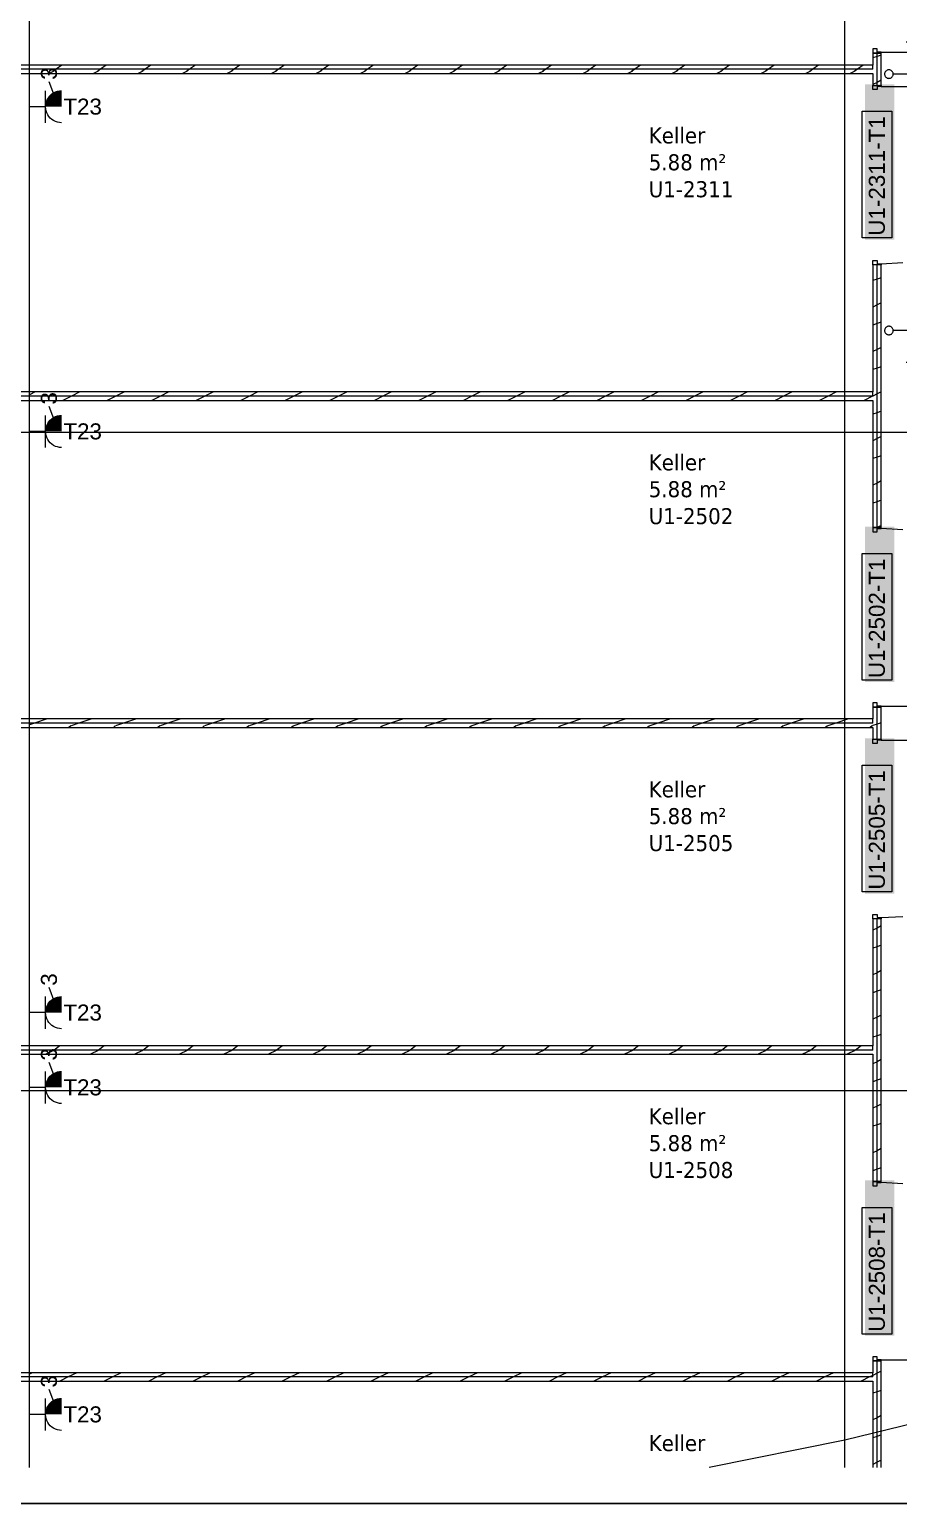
# Model space of a CAD drawing. Extents: x -1067 to 613, y -179 to 712.
# Drawn here: x 21.2 to 102.5, y -174.5 to -36.5 of the extents above; entities that cross this region are included whole.
import ezdxf
from ezdxf.lldxf.tags import DXFTag

# ---------------------------------------------------------------- set-up
doc = ezdxf.new("R2010")
doc.units = 0
doc.layers.get('0').update_dxf_attribs({"lineweight": 13})
for name, color, linetype, lineweight in [('A-AREA-____-IDEN', 7, 'Continuous', 5), ('A-DOOR-____-IDEN', 7, 'Continuous', 5), ('A-DOOR-FRAM-MCUT', 7, 'Continuous', 9), ('A-DOOR-OPNG-OTLN', 7, 'Continuous', 9), ('A-WALL-____-MCUT', 7, 'Continuous', 35), ('A-WALL-____-PATT', 7, 'Continuous', 35), ('A-WALL-FNSH-MCUT', 7, 'Continuous', 35), ('S-GRID-____-OTLN', 7, 'Continuous', 5)]:
    doc.layers.add(name, color=color, linetype=linetype, lineweight=lineweight)
for name, color, linetype, lineweight, true_color in [('EL01_WAN_Kraft', 1, 'Continuous', 13, 0xff0000), ('EL01_WAN_Leitung_Licht', 7, 'Continuous', 13, 0x0080ff), ('EL01_WAN_Leuchten', 7, 'Continuous', 13, 0x0080ff)]:
    doc.layers.add(name, color=color, linetype=linetype, lineweight=lineweight, true_color=true_color)
doc.styles.get("Standard").update_dxf_attribs({"font": 'arial.ttf'})
tags = doc.linetypes.add('_Rasterlinie_', pattern=[0.375, 0.2, -0.05, 0.075, -0.05]).pattern_tags.tags
tags[10:11] = [DXFTag(74, 4), DXFTag(75, 0), DXFTag(340, '0'), DXFTag(46, 1.0), DXFTag(50, 0.0), DXFTag(44, 0.0), DXFTag(45, 0.0)]
tags[8:9] = [DXFTag(74, 4), DXFTag(75, 0), DXFTag(340, '0'), DXFTag(46, 1.0), DXFTag(50, 0.0), DXFTag(44, 0.0), DXFTag(45, 0.0)]
tags[6:7] = [DXFTag(74, 4), DXFTag(75, 0), DXFTag(340, '0'), DXFTag(46, 1.0), DXFTag(50, 0.0), DXFTag(44, 0.0), DXFTag(45, 0.0)]
tags[4:5] = [DXFTag(74, 4), DXFTag(75, 0), DXFTag(340, '0'), DXFTag(46, 1.0), DXFTag(50, 0.0), DXFTag(44, 0.0), DXFTag(45, 0.0)]

# ---------------------------------------------------------------- blocks, each defined once
blk = doc.blocks.new('Referenz-A0UJ3194XE', base_point=(-1062.18, -175.86))
at = {"layer": 'A-DOOR-____-IDEN', "color": 0, "linetype": 'Continuous', "ltscale": 0.13}
for p, q in [((99.11, -56.04), (99.11, -44.2)), ((99.11, -44.2), (101.89, -44.2)), ((101.89, -44.2), (101.89, -56.04)), ((101.89, -56.04), (99.11, -56.04)), ((99.11, -97.43), (99.11, -85.59)), ((99.11, -85.59), (101.89, -85.59)), ((101.89, -85.59), (101.89, -97.43)), ((101.89, -97.43), (99.11, -97.43)), ((99.11, -117.23), (99.11, -105.39)), ((99.11, -105.39), (101.89, -105.39)), ((101.89, -105.39), (101.89, -117.23)), ((101.89, -117.23), (99.11, -117.23)), ((99.11, -158.61), (99.11, -146.77)), ((99.11, -146.77), (101.89, -146.77)), ((101.89, -146.77), (101.89, -158.61)), ((101.89, -158.61), (99.11, -158.61))]:
    blk.add_line(p, q, dxfattribs=at)
at = {"layer": 'A-DOOR-____-IDEN', "color": 7, "linetype": 'Continuous', "ltscale": 0.13, "true_color": 0xffffff}
for points in [[(99.36, -56.22), (102.11, -56.22), (99.36, -41.68)], [(102.11, -56.22), (99.36, -41.68), (102.11, -41.68)], [(99.36, -97.6), (102.11, -97.6), (99.36, -83.06)], [(102.11, -97.6), (99.36, -83.06), (102.11, -83.06)], [(99.36, -117.4), (102.11, -117.4), (99.36, -102.86)], [(102.11, -117.4), (99.36, -102.86), (102.11, -102.86)], [(99.36, -158.78), (102.11, -158.78), (99.36, -144.24)], [(102.11, -158.78), (99.36, -144.24), (102.11, -144.24)]]:
    blk.add_solid(points, dxfattribs=at)
at = {"layer": 'A-DOOR-FRAM-MCUT', "color": 0, "linetype": 'Continuous', "ltscale": 0.13}
for p, q in [((100.5, -38.37), (100.1, -38.37)), ((100.1, -38.37), (100.1, -38.77)), ((100.5, -38.67), (100.5, -38.37)), ((100.1, -38.77), (100.9, -38.77)), ((100.9, -38.67), (100.5, -38.67)), ((100.9, -38.77), (100.9, -38.67)), ((100.1, -41.77), (100.9, -41.77)), ((100.1, -42.17), (100.1, -41.77)), ((100.5, -42.17), (100.1, -42.17)), ((100.5, -41.87), (100.5, -42.17)), ((100.9, -41.87), (100.5, -41.87)), ((100.9, -41.77), (100.9, -41.87)), ((100.1, -58.17), (100.5, -58.17)), ((100.1, -58.57), (100.1, -58.17)), ((100.9, -58.57), (100.1, -58.57)), ((100.5, -58.17), (100.5, -58.47)), ((100.5, -58.47), (100.9, -58.47)), ((100.9, -58.47), (100.9, -58.57)), ((100.9, -83.15), (100.1, -83.15)), ((100.1, -83.15), (100.1, -83.55)), ((100.1, -83.55), (100.5, -83.55)), ((100.5, -83.55), (100.5, -83.25)), ((100.5, -83.25), (100.9, -83.25)), ((100.9, -83.25), (100.9, -83.15)), ((100.5, -99.55), (100.1, -99.55)), ((100.1, -99.55), (100.1, -99.95)), ((100.1, -99.95), (100.9, -99.95)), ((100.5, -99.85), (100.5, -99.55)), ((100.9, -99.85), (100.5, -99.85)), ((100.9, -99.95), (100.9, -99.85)), ((100.1, -102.95), (100.9, -102.95)), ((100.1, -103.35), (100.1, -102.95)), ((100.5, -103.35), (100.1, -103.35)), ((100.5, -103.05), (100.5, -103.35)), ((100.9, -103.05), (100.5, -103.05)), ((100.9, -102.95), (100.9, -103.05)), ((100.1, -119.35), (100.5, -119.35)), ((100.1, -119.75), (100.1, -119.35)), ((100.9, -119.75), (100.1, -119.75)), ((100.5, -119.35), (100.5, -119.65)), ((100.5, -119.65), (100.9, -119.65)), ((100.9, -119.65), (100.9, -119.75)), ((100.9, -144.33), (100.1, -144.33)), ((100.1, -144.33), (100.1, -144.73)), ((100.1, -144.73), (100.5, -144.73)), ((100.5, -144.73), (100.5, -144.43)), ((100.5, -144.43), (100.9, -144.43)), ((100.9, -144.43), (100.9, -144.33)), ((100.5, -160.73), (100.1, -160.73)), ((100.1, -160.73), (100.1, -161.13)), ((100.1, -161.13), (100.9, -161.13)), ((100.5, -161.03), (100.5, -160.73)), ((100.9, -161.03), (100.5, -161.03)), ((100.9, -161.13), (100.9, -161.03))]:
    blk.add_line(p, q, dxfattribs=at)
at = {"layer": 'A-DOOR-OPNG-OTLN', "color": 0, "linetype": 'Continuous', "ltscale": 0.13}
for p, q in [((100.9, -38.67), (117.5, -38.67)), ((100.9, -41.87), (117.5, -41.87)), ((100.9, -58.47), (102.9, -58.35)), ((102.9, -83.37), (100.9, -83.25)), ((100.9, -99.85), (117.5, -99.85)), ((100.9, -103.05), (117.5, -103.05)), ((100.9, -119.65), (102.9, -119.53)), ((102.9, -144.55), (100.9, -144.43)), ((100.9, -161.03), (117.5, -161.03))]:
    blk.add_line(p, q, dxfattribs=at)
at = {"layer": 'A-WALL-____-MCUT', "color": 0, "linetype": 'Continuous', "lineweight": 9, "ltscale": 0.13}
for p, q in [((100.1, -40.27), (100.1, -39.87)), ((100.5, -41.77), (100.5, -38.77)), ((100.1, -40.27), (-54.3, -40.27)), ((100.5, -83.15), (100.5, -58.57)), ((100.1, -70.86), (-49.4, -70.86)), ((100.1, -70.86), (100.1, -70.46)), ((100.5, -102.95), (100.5, -99.95)), ((100.1, -101.45), (-54.3, -101.45)), ((100.1, -101.45), (100.1, -101.05)), ((100.5, -144.33), (100.5, -119.75)), ((100.1, -132.04), (-49.4, -132.04)), ((100.1, -132.04), (100.1, -131.64)), ((100.5, -171.09), (100.5, -161.13)), ((100.1, -162.63), (-54.7, -162.63)), ((100.1, -162.63), (100.1, -162.23))]:
    blk.add_line(p, q, dxfattribs=at)
at = {"layer": 'A-WALL-____-PATT', "color": 0, "linetype": 'Continuous', "lineweight": 9, "ltscale": 0.13}
for p, q in [((24.22, -39.87), (23.69, -40.27)), ((28.39, -39.87), (27.85, -40.27)), ((32.55, -39.87), (32.02, -40.27)), ((36.72, -39.87), (36.18, -40.27)), ((40.88, -39.87), (40.35, -40.27)), ((45.05, -39.87), (44.51, -40.27)), ((49.21, -39.87), (48.68, -40.27)), ((53.38, -39.87), (52.84, -40.27)), ((57.54, -39.87), (57.01, -40.27)), ((61.71, -39.87), (61.17, -40.27)), ((65.87, -39.87), (65.34, -40.27)), ((70.04, -39.87), (69.5, -40.27)), ((74.2, -39.87), (73.67, -40.27)), ((78.37, -39.87), (77.83, -40.27)), ((82.53, -39.87), (82, -40.27)), ((86.7, -39.87), (86.16, -40.27)), ((90.86, -39.87), (90.33, -40.27)), ((95.03, -39.87), (94.49, -40.27)), ((99.19, -39.87), (98.66, -40.27)), ((100.5, -39.08), (100.1, -39.21)), ((100.9, -38.95), (100.5, -39.08)), ((23.47, -40.45), (23.03, -40.67)), ((23.69, -40.27), (23.39, -40.49)), ((27.63, -40.45), (27.19, -40.67)), ((27.85, -40.27), (27.56, -40.49)), ((31.8, -40.45), (31.36, -40.67)), ((32.02, -40.27), (31.72, -40.49)), ((35.96, -40.45), (35.52, -40.67)), ((36.18, -40.27), (35.89, -40.49)), ((40.13, -40.45), (39.69, -40.67)), ((40.35, -40.27), (40.06, -40.49)), ((44.29, -40.45), (43.85, -40.67)), ((44.51, -40.27), (44.22, -40.49)), ((48.46, -40.45), (48.02, -40.67)), ((48.68, -40.27), (48.39, -40.49)), ((52.62, -40.45), (52.18, -40.67)), ((52.84, -40.27), (52.55, -40.49)), ((56.79, -40.45), (56.35, -40.67)), ((57.01, -40.27), (56.72, -40.49)), ((60.95, -40.45), (60.51, -40.67)), ((61.17, -40.27), (60.88, -40.49)), ((65.12, -40.45), (64.68, -40.67)), ((65.34, -40.27), (65.05, -40.49)), ((69.28, -40.45), (68.84, -40.67)), ((69.5, -40.27), (69.21, -40.49)), ((73.45, -40.45), (73, -40.67)), ((73.67, -40.27), (73.38, -40.49)), ((77.61, -40.45), (77.17, -40.67)), ((77.83, -40.27), (77.54, -40.49)), ((81.77, -40.45), (81.33, -40.67)), ((82, -40.27), (81.71, -40.49)), ((85.94, -40.45), (85.5, -40.67)), ((86.16, -40.27), (85.87, -40.49)), ((90.1, -40.45), (89.66, -40.67)), ((90.33, -40.27), (90.04, -40.49)), ((94.27, -40.45), (93.83, -40.67)), ((94.49, -40.27), (94.2, -40.49)), ((98.43, -40.45), (97.99, -40.67)), ((98.66, -40.27), (98.37, -40.49)), ((100.9, -41.3), (100.5, -41.5)), ((100.5, -41.5), (100.1, -41.7)), ((100.5, -59.9), (100.1, -60.04)), ((100.9, -59.77), (100.5, -59.9)), ((100.5, -62.32), (100.1, -62.52)), ((100.9, -62.12), (100.5, -62.32)), ((100.5, -64.07), (100.1, -64.2)), ((100.9, -63.93), (100.5, -64.07)), ((100.5, -66.49), (100.1, -66.69)), ((100.9, -66.29), (100.5, -66.49)), ((100.5, -68.23), (100.1, -68.37)), ((100.9, -68.1), (100.5, -68.23)), ((21.75, -70.46), (21.2, -70.74)), ((25.12, -70.86), (24.32, -71.26)), ((25.92, -70.46), (25.12, -70.86)), ((29.28, -70.86), (28.48, -71.26)), ((30.08, -70.46), (29.28, -70.86)), ((33.45, -70.86), (32.65, -71.26)), ((34.25, -70.46), (33.45, -70.86)), ((37.61, -70.86), (36.81, -71.26)), ((38.41, -70.46), (37.61, -70.86)), ((41.78, -70.86), (40.98, -71.26)), ((42.58, -70.46), (41.78, -70.86)), ((45.94, -70.86), (45.14, -71.26)), ((46.74, -70.46), (45.94, -70.86)), ((50.11, -70.86), (49.31, -71.26)), ((50.91, -70.46), (50.11, -70.86)), ((54.27, -70.86), (53.47, -71.26)), ((55.07, -70.46), (54.27, -70.86)), ((58.44, -70.86), (57.64, -71.26)), ((59.24, -70.46), (58.44, -70.86)), ((62.6, -70.86), (61.8, -71.26)), ((63.4, -70.46), (62.6, -70.86)), ((66.77, -70.86), (65.97, -71.26)), ((67.57, -70.46), (66.77, -70.86)), ((70.93, -70.86), (70.13, -71.26)), ((71.73, -70.46), (70.93, -70.86)), ((75.1, -70.86), (74.3, -71.26)), ((75.9, -70.46), (75.1, -70.86)), ((79.26, -70.86), (78.46, -71.26)), ((80.06, -70.46), (79.26, -70.86)), ((83.43, -70.86), (82.63, -71.26)), ((84.23, -70.46), (83.43, -70.86)), ((87.59, -70.86), (86.79, -71.26)), ((88.39, -70.46), (87.59, -70.86)), ((91.76, -70.86), (90.96, -71.26)), ((92.56, -70.46), (91.76, -70.86)), ((95.92, -70.86), (95.12, -71.26)), ((96.72, -70.46), (95.92, -70.86)), ((100.09, -70.86), (99.29, -71.26)), ((100.1, -70.85), (100.09, -70.86)), ((100.5, -70.65), (100.1, -70.85)), ((100.9, -70.45), (100.5, -70.65)), ((100.5, -72.4), (100.1, -72.53)), ((100.9, -72.26), (100.5, -72.4)), ((100.5, -74.82), (100.1, -75.02)), ((100.9, -74.62), (100.5, -74.82)), ((100.5, -76.56), (100.1, -76.7)), ((100.9, -76.43), (100.5, -76.56)), ((100.5, -78.98), (100.1, -79.18)), ((100.9, -78.78), (100.5, -78.98)), ((100.5, -80.73), (100.1, -80.86)), ((100.9, -80.59), (100.5, -80.73)), ((100.5, -83.15), (100.49, -83.15)), ((100.9, -82.95), (100.5, -83.15)), ((100.21, -99.95), (100.1, -100.01)), ((21.67, -101.45), (21.2, -101.61)), ((22.87, -101.05), (21.67, -101.45)), ((25.07, -101.71), (24.88, -101.85)), ((25.83, -101.45), (25.1, -101.7)), ((27.03, -101.05), (25.83, -101.45)), ((29.23, -101.71), (29.05, -101.85)), ((30, -101.45), (29.26, -101.7)), ((31.2, -101.05), (30, -101.45)), ((33.4, -101.71), (33.21, -101.85)), ((34.16, -101.45), (33.43, -101.7)), ((35.36, -101.05), (34.16, -101.45)), ((37.56, -101.71), (37.38, -101.85)), ((38.33, -101.45), (37.59, -101.7)), ((39.53, -101.05), (38.33, -101.45)), ((41.73, -101.71), (41.54, -101.85)), ((42.49, -101.45), (41.76, -101.7)), ((43.69, -101.05), (42.49, -101.45)), ((45.89, -101.71), (45.71, -101.85)), ((46.66, -101.45), (45.92, -101.7)), ((47.86, -101.05), (46.66, -101.45)), ((50.06, -101.71), (49.87, -101.85)), ((50.82, -101.45), (50.09, -101.7)), ((52.02, -101.05), (50.82, -101.45)), ((54.22, -101.71), (54.04, -101.85)), ((54.99, -101.45), (54.25, -101.7)), ((56.19, -101.05), (54.99, -101.45)), ((58.39, -101.71), (58.2, -101.85)), ((59.15, -101.45), (58.42, -101.7)), ((60.35, -101.05), (59.15, -101.45)), ((62.55, -101.71), (62.37, -101.85)), ((63.32, -101.45), (62.58, -101.7)), ((64.52, -101.05), (63.32, -101.45)), ((66.72, -101.71), (66.53, -101.85)), ((67.48, -101.45), (66.75, -101.7)), ((68.68, -101.05), (67.48, -101.45)), ((70.89, -101.71), (70.7, -101.85)), ((71.65, -101.45), (70.92, -101.7)), ((72.85, -101.05), (71.65, -101.45)), ((75.05, -101.71), (74.86, -101.85)), ((75.81, -101.45), (75.08, -101.7)), ((77.01, -101.05), (75.81, -101.45)), ((79.22, -101.71), (79.03, -101.85)), ((79.98, -101.45), (79.25, -101.69)), ((81.18, -101.05), (79.98, -101.45)), ((83.38, -101.71), (83.19, -101.85)), ((84.14, -101.45), (83.41, -101.69)), ((85.34, -101.05), (84.14, -101.45)), ((87.55, -101.71), (87.36, -101.85)), ((88.3, -101.45), (87.58, -101.69)), ((89.5, -101.05), (88.3, -101.45)), ((91.71, -101.71), (91.52, -101.85)), ((92.47, -101.45), (91.74, -101.69)), ((93.67, -101.05), (92.47, -101.45)), ((95.88, -101.71), (95.69, -101.85)), ((96.63, -101.45), (95.91, -101.69)), ((97.83, -101.05), (96.63, -101.45)), ((100.04, -101.71), (99.85, -101.85)), ((100.1, -101.68), (100.07, -101.69)), ((100.5, -101.55), (100.1, -101.68)), ((100.9, -101.42), (100.5, -101.55)), ((100.5, -120.63), (100.1, -120.83)), ((100.9, -120.43), (100.5, -120.63)), ((100.5, -122.37), (100.1, -122.51)), ((100.9, -122.24), (100.5, -122.37)), ((100.5, -124.8), (100.1, -125)), ((100.9, -124.6), (100.5, -124.8)), ((100.5, -126.54), (100.1, -126.67)), ((100.9, -126.41), (100.5, -126.54)), ((100.5, -128.96), (100.1, -129.16)), ((100.9, -128.76), (100.5, -128.96)), ((100.5, -130.7), (100.1, -130.84)), ((100.9, -130.57), (100.5, -130.7)), ((23.46, -132.08), (22.74, -132.44)), ((23.5, -132.04), (23.4, -132.11)), ((24.03, -131.64), (23.5, -132.04)), ((27.63, -132.08), (26.9, -132.44)), ((27.66, -132.04), (27.57, -132.11)), ((28.2, -131.64), (27.66, -132.04)), ((31.79, -132.08), (31.07, -132.44)), ((31.83, -132.04), (31.74, -132.11)), ((32.36, -131.64), (31.83, -132.04)), ((35.96, -132.08), (35.23, -132.44)), ((35.99, -132.04), (35.9, -132.11)), ((36.53, -131.64), (35.99, -132.04)), ((40.12, -132.08), (39.4, -132.44)), ((40.16, -132.04), (40.07, -132.11)), ((40.69, -131.64), (40.16, -132.04)), ((44.29, -132.08), (43.56, -132.44)), ((44.32, -132.04), (44.23, -132.11)), ((44.86, -131.64), (44.32, -132.04)), ((48.45, -132.08), (47.73, -132.44)), ((48.49, -132.04), (48.4, -132.11)), ((49.02, -131.64), (48.49, -132.04)), ((52.62, -132.08), (51.89, -132.44)), ((52.65, -132.04), (52.56, -132.11)), ((53.19, -131.64), (52.65, -132.04)), ((56.78, -132.08), (56.06, -132.44)), ((56.82, -132.04), (56.73, -132.11)), ((57.35, -131.64), (56.82, -132.04)), ((60.95, -132.08), (60.22, -132.44)), ((60.98, -132.04), (60.89, -132.11)), ((61.52, -131.64), (60.98, -132.04)), ((65.11, -132.08), (64.39, -132.44)), ((65.15, -132.04), (65.06, -132.11)), ((65.68, -131.64), (65.15, -132.04)), ((69.28, -132.08), (68.55, -132.44)), ((69.31, -132.04), (69.22, -132.11)), ((69.85, -131.64), (69.31, -132.04)), ((73.44, -132.08), (72.71, -132.44)), ((73.48, -132.04), (73.39, -132.11)), ((74.01, -131.64), (73.48, -132.04)), ((77.61, -132.08), (76.88, -132.44)), ((77.64, -132.04), (77.55, -132.11)), ((78.18, -131.64), (77.64, -132.04)), ((81.77, -132.08), (81.04, -132.44)), ((81.81, -132.04), (81.72, -132.11)), ((82.34, -131.64), (81.81, -132.04)), ((85.94, -132.08), (85.21, -132.44)), ((85.97, -132.04), (85.88, -132.11)), ((86.51, -131.64), (85.97, -132.04)), ((90.1, -132.08), (89.37, -132.44)), ((90.14, -132.04), (90.05, -132.11)), ((90.67, -131.64), (90.14, -132.04)), ((94.27, -132.08), (93.54, -132.44)), ((94.3, -132.04), (94.21, -132.11)), ((94.84, -131.64), (94.3, -132.04)), ((98.43, -132.08), (97.7, -132.44)), ((98.47, -132.04), (98.38, -132.11)), ((99, -131.64), (98.47, -132.04)), ((100.5, -133.13), (100.1, -133.33)), ((100.9, -132.93), (100.5, -133.13)), ((100.5, -134.87), (100.1, -135)), ((100.9, -134.73), (100.5, -134.87)), ((100.5, -137.29), (100.1, -137.49)), ((100.9, -137.09), (100.5, -137.29)), ((100.5, -139.03), (100.1, -139.17)), ((100.9, -138.9), (100.5, -139.03)), ((100.5, -141.46), (100.1, -141.66)), ((100.9, -141.26), (100.5, -141.46)), ((100.5, -143.2), (100.1, -143.33)), ((100.9, -143.06), (100.5, -143.2)), ((21.46, -162.23), (21.2, -162.36)), ((24.83, -162.63), (24.03, -163.03)), ((25.63, -162.23), (24.83, -162.63)), ((28.99, -162.63), (28.19, -163.03)), ((29.79, -162.23), (28.99, -162.63)), ((33.16, -162.63), (32.36, -163.03)), ((33.96, -162.23), (33.16, -162.63)), ((37.32, -162.63), (36.52, -163.03)), ((38.12, -162.23), (37.32, -162.63)), ((41.49, -162.63), (40.69, -163.03)), ((42.29, -162.23), (41.49, -162.63)), ((45.65, -162.63), (44.85, -163.03)), ((46.45, -162.23), (45.65, -162.63)), ((49.82, -162.63), (49.02, -163.03)), ((50.62, -162.23), (49.82, -162.63)), ((53.98, -162.63), (53.18, -163.03)), ((54.78, -162.23), (53.98, -162.63)), ((58.15, -162.63), (57.35, -163.03)), ((58.95, -162.23), (58.15, -162.63)), ((62.31, -162.63), (61.51, -163.03)), ((63.11, -162.23), (62.31, -162.63)), ((66.48, -162.63), (65.68, -163.03)), ((67.28, -162.23), (66.48, -162.63)), ((70.64, -162.63), (69.84, -163.03)), ((71.44, -162.23), (70.64, -162.63)), ((74.81, -162.63), (74.01, -163.03)), ((75.61, -162.23), (74.81, -162.63)), ((78.97, -162.63), (78.17, -163.03)), ((79.77, -162.23), (78.97, -162.63)), ((83.14, -162.63), (82.34, -163.03)), ((83.94, -162.23), (83.14, -162.63)), ((87.3, -162.63), (86.5, -163.03)), ((88.1, -162.23), (87.3, -162.63)), ((91.47, -162.63), (90.67, -163.03)), ((92.27, -162.23), (91.47, -162.63)), ((95.63, -162.63), (94.83, -163.03)), ((96.43, -162.23), (95.63, -162.63)), ((99.8, -162.63), (99, -163.03)), ((100.1, -162.48), (99.8, -162.63)), ((100.5, -162.28), (100.1, -162.48)), ((100.9, -162.08), (100.5, -162.28)), ((100.5, -164.02), (100.1, -164.15)), ((100.9, -163.89), (100.5, -164.02)), ((100.5, -166.44), (100.1, -166.64)), ((100.9, -166.24), (100.5, -166.44)), ((100.5, -168.19), (100.1, -168.32)), ((100.9, -168.05), (100.5, -168.19)), ((100.5, -170.61), (100.1, -170.81)), ((100.9, -170.41), (100.5, -170.61))]:
    blk.add_line(p, q, dxfattribs=at)
at = {"layer": 'A-WALL-FNSH-MCUT', "color": 0, "linetype": 'Continuous', "lineweight": 9, "ltscale": 0.13}
for p, q in [((21.2, -171.09), (21.2, -14.62)), ((100.1, -39.87), (-54.3, -39.87)), ((100.1, -38.77), (100.1, -39.87)), ((100.9, -38.77), (100.1, -38.77)), ((100.9, -41.77), (100.9, -38.77)), ((-54.3, -40.67), (100.1, -40.67)), ((100.1, -40.67), (100.1, -41.77)), ((100.1, -41.77), (100.9, -41.77)), ((100.1, -58.57), (100.1, -70.46)), ((100.9, -58.57), (100.1, -58.57)), ((100.9, -83.15), (100.9, -58.57)), ((100.1, -70.46), (-49.4, -70.46)), ((-49.4, -71.26), (100.1, -71.26)), ((100.1, -71.26), (100.1, -83.15)), ((100.1, -83.15), (100.9, -83.15)), ((100.1, -99.95), (100.1, -101.05)), ((100.9, -99.95), (100.1, -99.95)), ((100.9, -102.95), (100.9, -99.95)), ((100.1, -101.05), (-54.3, -101.05)), ((-54.3, -101.85), (100.1, -101.85)), ((100.1, -101.85), (100.1, -102.95)), ((100.1, -102.95), (100.9, -102.95)), ((100.1, -119.75), (100.1, -131.64)), ((100.9, -119.75), (100.1, -119.75)), ((100.9, -144.33), (100.9, -119.75)), ((100.1, -131.64), (-49.4, -131.64)), ((-49.4, -132.44), (100.1, -132.44)), ((100.1, -132.44), (100.1, -144.33)), ((100.1, -144.33), (100.9, -144.33)), ((100.1, -161.13), (100.1, -162.23)), ((100.9, -161.13), (100.1, -161.13)), ((100.9, -171.09), (100.9, -161.13)), ((100.1, -162.23), (-54.3, -162.23)), ((-44.3, -163.03), (100.1, -163.03)), ((100.1, -163.03), (100.1, -171.09))]:
    blk.add_line(p, q, dxfattribs=at)
at = {"layer": 'S-GRID-____-OTLN', "color": 0, "linetype": '_Rasterlinie_', "ltscale": 0.13}
for p, q in [((97.5, -171.09), (97.5, 546.38)), ((-115.53, -74.22), (198.84, -74.22)), ((-117.1, -135.82), (198.84, -135.82))]:
    blk.add_line(p, q, dxfattribs=at)
at = {"layer": 'A-AREA-____-IDEN', "color": 0, "linetype": 'Continuous', "ltscale": 0.13, "char_height": 1.5, "attachment_point": 1}
for s, insert in [('{\\W0.9;\\fVerdana;Keller}', (79.14, -45.71)), ('{\\W0.9;\\fVerdana;5.88 m²}', (79.14, -48.22)), ('{\\W0.9;\\fVerdana;U1-2311}', (79.14, -50.74)), ('{\\W0.9;\\fVerdana;Keller}', (79.14, -76.3)), ('{\\W0.9;\\fVerdana;5.88 m²}', (79.14, -78.81)), ('{\\W0.9;\\fVerdana;U1-2502}', (79.14, -81.33)), ('{\\W0.9;\\fVerdana;Keller}', (79.14, -106.89)), ('{\\W0.9;\\fVerdana;5.88 m²}', (79.14, -109.4)), ('{\\W0.9;\\fVerdana;U1-2505}', (79.14, -111.92)), ('{\\W0.9;\\fVerdana;Keller}', (79.14, -137.48)), ('{\\W0.9;\\fVerdana;5.88 m²}', (79.14, -140)), ('{\\W0.9;\\fVerdana;U1-2508}', (79.14, -142.51)), ('{\\W0.9;\\fVerdana;Keller}', (79.14, -168.07))]:
    blk.add_mtext(s, dxfattribs=dict(at, insert=insert))
at = {"layer": 'A-DOOR-____-IDEN', "color": 0, "linetype": 'Continuous', "ltscale": 0.13, "char_height": 1.5, "attachment_point": 1, "rotation": 90}
for s, insert in [('{\\fArial;U1-2311-T1}', (99.73, -55.84)), ('{\\fArial;U1-2502-T1}', (99.73, -97.23)), ('{\\fArial;U1-2505-T1}', (99.73, -117.03)), ('{\\fArial;U1-2508-T1}', (99.73, -158.41))]:
    blk.add_mtext(s, dxfattribs=dict(at, insert=insert))
blk = doc.blocks.new('Steckdose T23_ AP_ 3-fach-A0UJ31H2XE', base_point=(21.21, -137.04))
at = {"color": 0, "lineweight": -2}
for p, q in [((23.56, -134.62), (23.05, -133.2)), ((22.71, -137.04), (22.71, -134.04)), ((22.72, -135.35), (22.76, -135.15)), ((22.76, -135.15), (22.82, -134.97)), ((22.82, -134.97), (22.91, -134.79)), ((22.91, -134.79), (23.01, -134.63)), ((23.01, -134.63), (23.14, -134.48)), ((23.14, -134.48), (23.29, -134.35)), ((23.29, -134.35), (23.46, -134.24)), ((23.46, -134.24), (23.63, -134.16)), ((23.63, -134.16), (23.82, -134.09)), ((23.82, -134.09), (24.01, -134.06)), ((24.01, -134.06), (24.21, -134.04)), ((22.71, -135.54), (21.21, -135.54)), ((22.71, -135.54), (22.72, -135.35)), ((22.72, -135.74), (22.71, -135.54)), ((22.76, -135.93), (22.72, -135.74)), ((22.82, -136.12), (22.76, -135.93)), ((22.91, -136.29), (22.82, -136.12)), ((23.01, -136.46), (22.91, -136.29)), ((23.14, -136.6), (23.01, -136.46)), ((23.29, -136.73), (23.14, -136.6)), ((23.46, -136.84), (23.29, -136.73)), ((23.63, -136.93), (23.46, -136.84)), ((23.82, -136.99), (23.63, -136.93)), ((24.01, -137.03), (23.82, -136.99)), ((24.21, -137.04), (24.01, -137.03))]:
    blk.add_line(p, q, dxfattribs=at)
for points in [[(22.71, -135.54), (24.21, -135.54), (22.76, -135.15)], [(22.76, -135.15), (24.21, -135.15), (22.91, -134.79)], [(24.21, -135.54), (22.76, -135.15), (24.21, -135.15)], [(22.91, -134.79), (24.21, -134.79), (23.14, -134.48)], [(24.21, -135.15), (22.91, -134.79), (24.21, -134.79)], [(23.14, -134.48), (24.21, -134.48), (23.46, -134.24)], [(24.21, -134.79), (23.14, -134.48), (24.21, -134.48)], [(23.46, -134.24), (24.21, -134.24), (23.82, -134.09)], [(24.21, -134.48), (23.46, -134.24), (24.21, -134.24)], [(23.82, -134.09), (24.21, -134.09), (24.21, -134.04)], [(24.21, -134.24), (23.82, -134.09), (24.21, -134.09)]]:
    blk.add_solid(points, dxfattribs=at)
at = {"color": 0, "lineweight": -2, "insert": (22.27, -133.02), "char_height": 1.5, "attachment_point": 1, "rotation": 90}
blk.add_mtext('{\\fArial;3}', dxfattribs=at)
at = {"color": 0, "lineweight": -2, "insert": (24.37, -134.78), "char_height": 1.5, "attachment_point": 1}
blk.add_mtext('{\\fArial;T23}', dxfattribs=at)
blk = doc.blocks.new('Steckdose T23_ AP_ 3-fach-A0UJ31OGXE', base_point=(21.21, -167.63))
at = {"color": 0, "lineweight": -2}
for p, q in [((23.56, -165.21), (23.05, -163.79)), ((22.71, -167.63), (22.71, -164.63)), ((22.82, -165.56), (22.91, -165.38)), ((22.91, -165.38), (23.01, -165.22)), ((23.01, -165.22), (23.14, -165.07)), ((23.14, -165.07), (23.29, -164.94)), ((23.29, -164.94), (23.46, -164.83)), ((23.46, -164.83), (23.63, -164.75)), ((23.63, -164.75), (23.82, -164.68)), ((23.82, -164.68), (24.01, -164.65)), ((24.01, -164.65), (24.21, -164.63)), ((22.71, -166.13), (21.21, -166.13)), ((22.71, -166.13), (22.72, -165.94)), ((22.72, -166.33), (22.71, -166.13)), ((22.72, -165.94), (22.76, -165.75)), ((22.76, -166.52), (22.72, -166.33)), ((22.76, -165.75), (22.82, -165.56)), ((22.82, -166.71), (22.76, -166.52)), ((22.91, -166.88), (22.82, -166.71)), ((23.01, -167.05), (22.91, -166.88)), ((23.14, -167.19), (23.01, -167.05)), ((23.29, -167.32), (23.14, -167.19)), ((23.46, -167.43), (23.29, -167.32)), ((23.63, -167.52), (23.46, -167.43)), ((23.82, -167.58), (23.63, -167.52)), ((24.01, -167.62), (23.82, -167.58)), ((24.21, -167.63), (24.01, -167.62))]:
    blk.add_line(p, q, dxfattribs=at)
for points in [[(22.76, -165.75), (24.21, -165.75), (22.91, -165.38)], [(22.91, -165.38), (24.21, -165.38), (23.14, -165.07)], [(24.21, -165.75), (22.91, -165.38), (24.21, -165.38)], [(23.14, -165.07), (24.21, -165.07), (23.46, -164.83)], [(24.21, -165.38), (23.14, -165.07), (24.21, -165.07)], [(23.46, -164.83), (24.21, -164.83), (23.82, -164.68)], [(24.21, -165.07), (23.46, -164.83), (24.21, -164.83)], [(23.82, -164.68), (24.21, -164.68), (24.21, -164.63)], [(24.21, -164.83), (23.82, -164.68), (24.21, -164.68)], [(22.71, -166.13), (24.21, -166.13), (22.76, -165.75)], [(24.21, -166.13), (22.76, -165.75), (24.21, -165.75)]]:
    blk.add_solid(points, dxfattribs=at)
at = {"color": 0, "lineweight": -2, "insert": (22.27, -163.62), "char_height": 1.5, "attachment_point": 1, "rotation": 90}
blk.add_mtext('{\\fArial;3}', dxfattribs=at)
at = {"color": 0, "lineweight": -2, "insert": (24.37, -165.38), "char_height": 1.5, "attachment_point": 1}
blk.add_mtext('{\\fArial;T23}', dxfattribs=at)
blk = doc.blocks.new('Steckdose T23_ AP_ 3-fach-A0UJ31RKXE', base_point=(21.21, -130.04))
at = {"color": 0, "lineweight": -2}
for p, q in [((23.56, -127.62), (23.05, -126.2)), ((22.71, -130.04), (22.71, -127.04)), ((22.72, -128.35), (22.76, -128.15)), ((22.76, -128.15), (22.82, -127.97)), ((22.82, -127.97), (22.91, -127.79)), ((22.91, -127.79), (23.01, -127.63)), ((23.01, -127.63), (23.14, -127.48)), ((23.14, -127.48), (23.29, -127.35)), ((23.29, -127.35), (23.46, -127.24)), ((23.46, -127.24), (23.63, -127.16)), ((23.63, -127.16), (23.82, -127.09)), ((23.82, -127.09), (24.01, -127.06)), ((24.01, -127.06), (24.21, -127.04)), ((22.71, -128.54), (21.21, -128.54)), ((22.71, -128.54), (22.72, -128.35)), ((22.72, -128.74), (22.71, -128.54)), ((22.76, -128.93), (22.72, -128.74)), ((22.82, -129.12), (22.76, -128.93)), ((22.91, -129.29), (22.82, -129.12)), ((23.01, -129.46), (22.91, -129.29)), ((23.14, -129.6), (23.01, -129.46)), ((23.29, -129.73), (23.14, -129.6)), ((23.46, -129.84), (23.29, -129.73)), ((23.63, -129.93), (23.46, -129.84)), ((23.82, -129.99), (23.63, -129.93)), ((24.01, -130.03), (23.82, -129.99)), ((24.21, -130.04), (24.01, -130.03))]:
    blk.add_line(p, q, dxfattribs=at)
for points in [[(22.71, -128.54), (24.21, -128.54), (22.76, -128.15)], [(22.76, -128.15), (24.21, -128.15), (22.91, -127.79)], [(24.21, -128.54), (22.76, -128.15), (24.21, -128.15)], [(22.91, -127.79), (24.21, -127.79), (23.14, -127.48)], [(24.21, -128.15), (22.91, -127.79), (24.21, -127.79)], [(23.14, -127.48), (24.21, -127.48), (23.46, -127.24)], [(24.21, -127.79), (23.14, -127.48), (24.21, -127.48)], [(23.46, -127.24), (24.21, -127.24), (23.82, -127.09)], [(24.21, -127.48), (23.46, -127.24), (24.21, -127.24)], [(23.82, -127.09), (24.21, -127.09), (24.21, -127.04)], [(24.21, -127.24), (23.82, -127.09), (24.21, -127.09)]]:
    blk.add_solid(points, dxfattribs=at)
at = {"color": 0, "lineweight": -2, "insert": (22.27, -126.02), "char_height": 1.5, "attachment_point": 1, "rotation": 90}
blk.add_mtext('{\\fArial;3}', dxfattribs=at)
at = {"color": 0, "lineweight": -2, "insert": (24.37, -127.78), "char_height": 1.5, "attachment_point": 1}
blk.add_mtext('{\\fArial;T23}', dxfattribs=at)
blk = doc.blocks.new('Steckdose T23_ AP_ 3-fach-A0UJ31TQXE', base_point=(21.21, -75.66))
at = {"color": 0, "lineweight": -2}
for p, q in [((22.71, -75.66), (22.71, -72.66)), ((23.01, -73.25), (23.14, -73.1)), ((23.56, -73.23), (23.05, -71.82)), ((23.14, -73.1), (23.29, -72.97)), ((23.29, -72.97), (23.46, -72.86)), ((23.46, -72.86), (23.63, -72.77)), ((23.63, -72.77), (23.82, -72.71)), ((23.82, -72.71), (24.01, -72.67)), ((24.01, -72.67), (24.21, -72.66)), ((22.71, -74.16), (21.21, -74.16)), ((22.71, -74.16), (22.72, -73.96)), ((22.72, -74.36), (22.71, -74.16)), ((22.72, -73.96), (22.76, -73.77)), ((22.76, -74.55), (22.72, -74.36)), ((22.76, -73.77), (22.82, -73.59)), ((22.82, -73.59), (22.91, -73.41)), ((22.91, -73.41), (23.01, -73.25)), ((22.82, -74.73), (22.76, -74.55)), ((22.91, -74.91), (22.82, -74.73)), ((23.01, -75.07), (22.91, -74.91)), ((23.14, -75.22), (23.01, -75.07)), ((23.29, -75.35), (23.14, -75.22)), ((23.46, -75.46), (23.29, -75.35)), ((23.63, -75.55), (23.46, -75.46)), ((23.82, -75.61), (23.63, -75.55)), ((24.01, -75.65), (23.82, -75.61)), ((24.21, -75.66), (24.01, -75.65))]:
    blk.add_line(p, q, dxfattribs=at)
for points in [[(22.91, -73.41), (24.21, -73.41), (23.14, -73.1)], [(23.14, -73.1), (24.21, -73.1), (23.46, -72.86)], [(24.21, -73.41), (23.14, -73.1), (24.21, -73.1)], [(23.46, -72.86), (24.21, -72.86), (23.82, -72.71)], [(24.21, -73.1), (23.46, -72.86), (24.21, -72.86)], [(23.82, -72.71), (24.21, -72.71), (24.21, -72.66)], [(24.21, -72.86), (23.82, -72.71), (24.21, -72.71)], [(22.71, -74.16), (24.21, -74.16), (22.76, -73.77)], [(22.76, -73.77), (24.21, -73.77), (22.91, -73.41)], [(24.21, -74.16), (22.76, -73.77), (24.21, -73.77)], [(24.21, -73.77), (22.91, -73.41), (24.21, -73.41)]]:
    blk.add_solid(points, dxfattribs=at)
at = {"color": 0, "lineweight": -2, "insert": (22.27, -71.64), "char_height": 1.5, "attachment_point": 1, "rotation": 90}
blk.add_mtext('{\\fArial;3}', dxfattribs=at)
at = {"color": 0, "lineweight": -2, "insert": (24.37, -73.4), "char_height": 1.5, "attachment_point": 1}
blk.add_mtext('{\\fArial;T23}', dxfattribs=at)
blk = doc.blocks.new('Steckdose T23_ AP_ 3-fach-A0UJ3206XE', base_point=(21.21, -45.27))
at = {"color": 0, "lineweight": -2}
for p, q in [((22.71, -45.27), (22.71, -42.27)), ((23.01, -42.86), (23.14, -42.71)), ((23.56, -42.84), (23.05, -41.43)), ((23.14, -42.71), (23.29, -42.58)), ((23.29, -42.58), (23.46, -42.47)), ((23.46, -42.47), (23.63, -42.38)), ((23.63, -42.38), (23.82, -42.32)), ((23.82, -42.32), (24.01, -42.28)), ((24.01, -42.28), (24.21, -42.27)), ((22.71, -43.77), (21.21, -43.77)), ((22.71, -43.77), (22.72, -43.57)), ((22.72, -43.97), (22.71, -43.77)), ((22.72, -43.57), (22.76, -43.38)), ((22.76, -44.16), (22.72, -43.97)), ((22.76, -43.38), (22.82, -43.2)), ((22.82, -43.2), (22.91, -43.02)), ((22.91, -43.02), (23.01, -42.86)), ((22.82, -44.34), (22.76, -44.16)), ((22.91, -44.52), (22.82, -44.34)), ((23.01, -44.68), (22.91, -44.52)), ((23.14, -44.83), (23.01, -44.68)), ((23.29, -44.96), (23.14, -44.83)), ((23.46, -45.07), (23.29, -44.96)), ((23.63, -45.16), (23.46, -45.07)), ((23.82, -45.22), (23.63, -45.16)), ((24.01, -45.26), (23.82, -45.22)), ((24.21, -45.27), (24.01, -45.26))]:
    blk.add_line(p, q, dxfattribs=at)
for points in [[(22.91, -43.02), (24.21, -43.02), (23.14, -42.71)], [(23.14, -42.71), (24.21, -42.71), (23.46, -42.47)], [(24.21, -43.02), (23.14, -42.71), (24.21, -42.71)], [(23.46, -42.47), (24.21, -42.47), (23.82, -42.32)], [(24.21, -42.71), (23.46, -42.47), (24.21, -42.47)], [(23.82, -42.32), (24.21, -42.32), (24.21, -42.27)], [(24.21, -42.47), (23.82, -42.32), (24.21, -42.32)], [(22.71, -43.77), (24.21, -43.77), (22.76, -43.38)], [(22.76, -43.38), (24.21, -43.38), (22.91, -43.02)], [(24.21, -43.77), (22.76, -43.38), (24.21, -43.38)], [(24.21, -43.38), (22.91, -43.02), (24.21, -43.02)]]:
    blk.add_solid(points, dxfattribs=at)
at = {"color": 0, "lineweight": -2, "insert": (22.27, -41.25), "char_height": 1.5, "attachment_point": 1, "rotation": 90}
blk.add_mtext('{\\fArial;3}', dxfattribs=at)
at = {"color": 0, "lineweight": -2, "insert": (24.37, -43.01), "char_height": 1.5, "attachment_point": 1}
blk.add_mtext('{\\fArial;T23}', dxfattribs=at)
blk = doc.blocks.new('LED-Langfeldleuchte 37W-A0UJ327QXE', base_point=(101.21, -67.72))
at = {"color": 0, "lineweight": -2}
for p, q in [((104.81, -37.72), (103.21, -37.72)), ((104.01, -67.72), (104.01, -37.72)), ((101.22, -40.61), (101.21, -40.67)), ((101.21, -40.67), (101.21, -40.72)), ((101.21, -40.72), (101.21, -40.77)), ((101.21, -40.77), (101.22, -40.82)), ((101.24, -40.57), (101.22, -40.61)), ((101.22, -40.82), (101.24, -40.87)), ((101.26, -40.52), (101.24, -40.57)), ((101.24, -40.87), (101.26, -40.92)), ((101.29, -40.47), (101.26, -40.52)), ((101.26, -40.92), (101.29, -40.96)), ((101.33, -40.44), (101.29, -40.47)), ((101.29, -40.96), (101.33, -41)), ((101.37, -40.4), (101.33, -40.44)), ((101.33, -41), (101.37, -41.04)), ((101.41, -40.37), (101.37, -40.4)), ((101.37, -41.04), (101.41, -41.06)), ((101.46, -40.35), (101.41, -40.37)), ((101.41, -41.06), (101.46, -41.09)), ((101.51, -40.33), (101.46, -40.35)), ((101.46, -41.09), (101.51, -41.1)), ((101.56, -40.32), (101.51, -40.33)), ((101.51, -41.1), (101.56, -41.11)), ((101.61, -40.32), (101.56, -40.32)), ((101.56, -41.11), (101.61, -41.12)), ((101.66, -40.32), (101.61, -40.32)), ((101.61, -41.12), (101.66, -41.11)), ((101.71, -40.33), (101.66, -40.32)), ((101.66, -41.11), (101.71, -41.1)), ((101.76, -40.35), (101.71, -40.33)), ((101.71, -41.1), (101.76, -41.09)), ((101.81, -40.37), (101.76, -40.35)), ((101.76, -41.09), (101.81, -41.06)), ((101.85, -40.4), (101.81, -40.37)), ((101.81, -41.06), (101.85, -41.04)), ((101.89, -40.44), (101.85, -40.4)), ((101.85, -41.04), (101.89, -41)), ((101.93, -40.47), (101.89, -40.44)), ((101.89, -41), (101.93, -40.96)), ((101.96, -40.52), (101.93, -40.47)), ((101.93, -40.96), (101.96, -40.92)), ((101.98, -40.57), (101.96, -40.52)), ((101.96, -40.92), (101.98, -40.87)), ((102, -40.61), (101.98, -40.57)), ((101.98, -40.87), (102, -40.82)), ((102.01, -40.67), (102, -40.61)), ((102, -40.82), (102.01, -40.77)), ((102.01, -40.72), (102.01, -40.67)), ((104.01, -40.72), (102.01, -40.72)), ((102.01, -40.77), (102.01, -40.72)), ((101.22, -64.61), (101.21, -64.67)), ((101.21, -64.67), (101.21, -64.72)), ((101.21, -64.72), (101.21, -64.77)), ((101.21, -64.77), (101.22, -64.82)), ((101.24, -64.57), (101.22, -64.61)), ((101.22, -64.82), (101.24, -64.87)), ((101.26, -64.52), (101.24, -64.57)), ((101.29, -64.47), (101.26, -64.52)), ((101.33, -64.44), (101.29, -64.47)), ((101.37, -64.4), (101.33, -64.44)), ((101.41, -64.37), (101.37, -64.4)), ((101.46, -64.35), (101.41, -64.37)), ((101.51, -64.33), (101.46, -64.35)), ((101.56, -64.32), (101.51, -64.33)), ((101.61, -64.32), (101.56, -64.32)), ((101.66, -64.32), (101.61, -64.32)), ((101.71, -64.33), (101.66, -64.32)), ((101.76, -64.35), (101.71, -64.33)), ((101.81, -64.37), (101.76, -64.35)), ((101.85, -64.4), (101.81, -64.37)), ((101.89, -64.44), (101.85, -64.4)), ((101.93, -64.47), (101.89, -64.44)), ((101.96, -64.52), (101.93, -64.47)), ((101.98, -64.57), (101.96, -64.52)), ((102, -64.61), (101.98, -64.57)), ((101.98, -64.87), (102, -64.82)), ((102.01, -64.67), (102, -64.61)), ((102, -64.82), (102.01, -64.77)), ((102.01, -64.72), (102.01, -64.67)), ((104.01, -64.72), (102.01, -64.72)), ((102.01, -64.77), (102.01, -64.72)), ((101.24, -64.87), (101.26, -64.92)), ((101.26, -64.92), (101.29, -64.96)), ((101.29, -64.96), (101.33, -65)), ((101.33, -65), (101.37, -65.04)), ((101.37, -65.04), (101.41, -65.06)), ((101.41, -65.06), (101.46, -65.09)), ((101.46, -65.09), (101.51, -65.1)), ((101.51, -65.1), (101.56, -65.11)), ((101.56, -65.11), (101.61, -65.12)), ((101.61, -65.12), (101.66, -65.11)), ((101.66, -65.11), (101.71, -65.1)), ((101.71, -65.1), (101.76, -65.09)), ((101.76, -65.09), (101.81, -65.06)), ((101.81, -65.06), (101.85, -65.04)), ((101.85, -65.04), (101.89, -65)), ((101.89, -65), (101.93, -64.96)), ((101.93, -64.96), (101.96, -64.92)), ((101.96, -64.92), (101.98, -64.87)), ((104.81, -67.72), (103.21, -67.72))]:
    blk.add_line(p, q, dxfattribs=at)
blk = doc.blocks.new('Leitung-A0UJ328OXE', base_point=(-69.09, -171.09))
at = {"color": 0, "linetype": 'ByBlock', "lineweight": -2, "ltscale": 0.13}
for p, q in [((112.93, -164.75), (97.48, -168.55)), ((97.48, -168.55), (84.78, -171.09))]:
    blk.add_line(p, q, dxfattribs=at)

msp = doc.modelspace()

# ---------------------------------------------------------------- linework, layer by layer
at = {"color": 0, "linetype": 'ByBlock', "lineweight": -2, "ltscale": 0.13}
msp.add_line((-1062.42, -174.47), (607.58, -174.47), dxfattribs=at)

# ---------------------------------------------------------------- block references
at = {"color": 9, "lineweight": 25, "ltscale": 0.25, "true_color": 0xc0c0c0}
msp.add_blockref('Referenz-A0UJ3194XE', (-1062.18, -175.86), dxfattribs=at)
at = {"layer": 'EL01_WAN_Kraft', "color": 1, "linetype": 'Continuous', "ltscale": 0.13, "true_color": 0xff0000}
for name, p in [('Steckdose T23_ AP_ 3-fach-A0UJ3206XE', (21.21, -45.27)), ('Steckdose T23_ AP_ 3-fach-A0UJ31TQXE', (21.21, -75.66)), ('Steckdose T23_ AP_ 3-fach-A0UJ31RKXE', (21.21, -130.04)), ('Steckdose T23_ AP_ 3-fach-A0UJ31H2XE', (21.21, -137.04)), ('Steckdose T23_ AP_ 3-fach-A0UJ31OGXE', (21.21, -167.63))]:
    msp.add_blockref(name, p, dxfattribs=at)
at = {"layer": 'EL01_WAN_Leitung_Licht', "ltscale": 0.13}
msp.add_blockref('Leitung-A0UJ328OXE', (-69.09, -171.09), dxfattribs=at)
at = {"layer": 'EL01_WAN_Leuchten', "ltscale": 0.13}
msp.add_blockref('LED-Langfeldleuchte 37W-A0UJ327QXE', (101.21, -67.72), dxfattribs=at)

doc.saveas('drawing.dxf')
